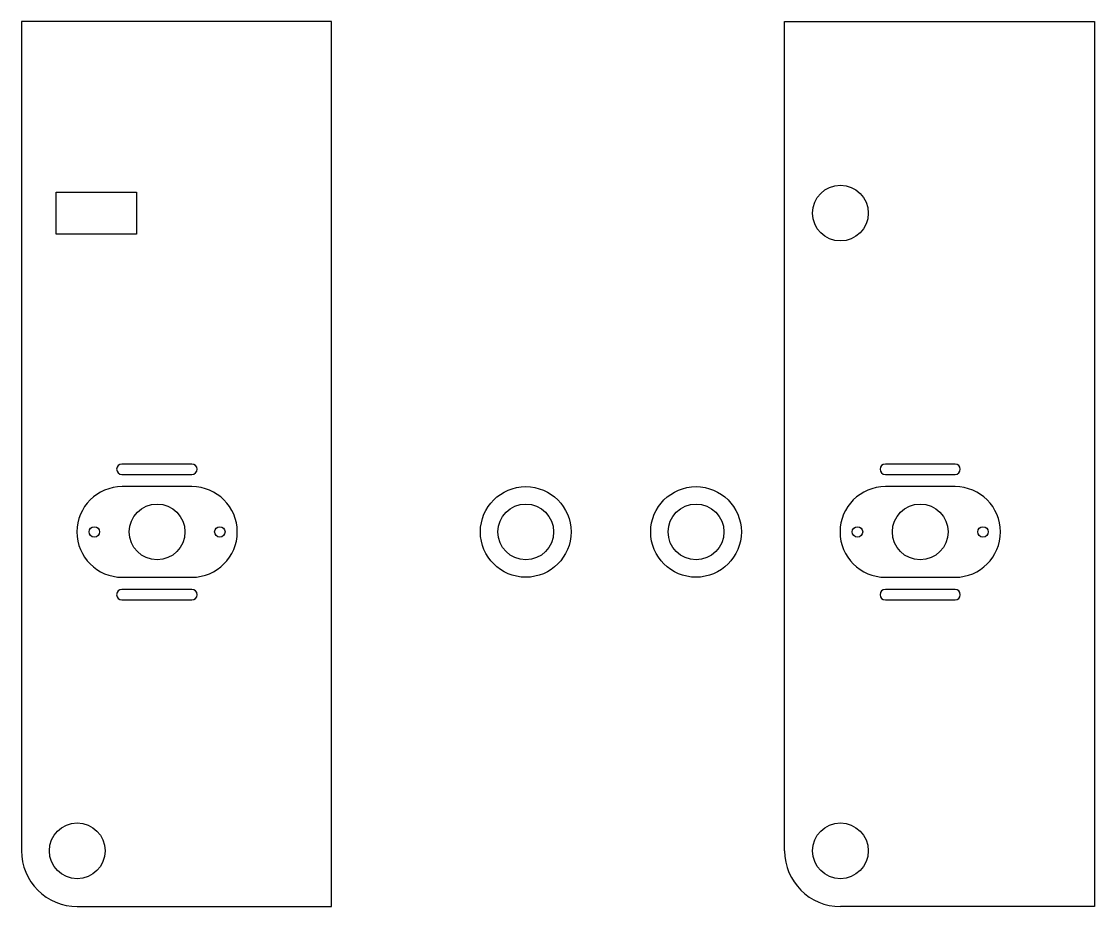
# Model space of a CAD drawing. Header units: millimetres. Extents: x -308 to 0, y -254 to 0.
import ezdxf

# ---------------------------------------------------------------- set-up
doc = ezdxf.new("R2010")
doc.units = ezdxf.units.MM
doc.layers.get('0').update_dxf_attribs({"linetype": 'CONTINUOUS'})

msp = doc.modelspace()

# ---------------------------------------------------------------- linework, layer by layer
for p, q in [((-88.9, -238), (-88.9, 0)), ((-88.9, 0), (0, 0)), ((0, 0), (0, -254)), ((0, -254), (-72.9, -254))]:
    msp.add_line(p, q)
for points in [[(-218.9, 0), (-307.8, 0), (-307.8, -238, 0.414214), (-291.8, -254), (-218.9, -254)], [(-258.9, -127), (-279, -127, 1), (-279, -130), (-258.9, -130, 1)], [(-40, -127), (-60, -127, 1), (-60, -130), (-40, -130, 1)], [(-278.9, -159.5), (-258.9, -159.5, 1), (-258.9, -133.5), (-278.9, -133.5, 1)], [(-60, -159.5), (-40, -159.5, 1), (-40, -133.5), (-60, -133.5, 1)], [(-258.9, -163), (-279, -163, 1), (-279, -166), (-258.9, -166, 1)], [(-40, -163), (-60, -163, 1), (-60, -166), (-40, -166, 1)]]:
    msp.add_lwpolyline(points, format="xyb", close=True)
msp.add_lwpolyline([(-274.8, -61), (-297.8, -61), (-297.8, -49), (-274.8, -49)], close=True)
for centre, radius in [((-72.9, -55), 8), ((-163.15, -146.5), 13), ((-114.31, -146.5), 13), ((-268.9, -146.5), 8), ((-163.15, -146.5), 8), ((-114.31, -146.5), 8), ((-50, -146.5), 8), ((-286.9, -146.5), 1.5), ((-250.9, -146.5), 1.5), ((-68, -146.5), 1.5), ((-32, -146.5), 1.5), ((-291.8, -238), 8), ((-72.9, -238), 8)]:
    msp.add_circle(centre, radius)
msp.add_arc((-72.9, -238), 16, 180, 270)

doc.saveas('drawing.dxf')
